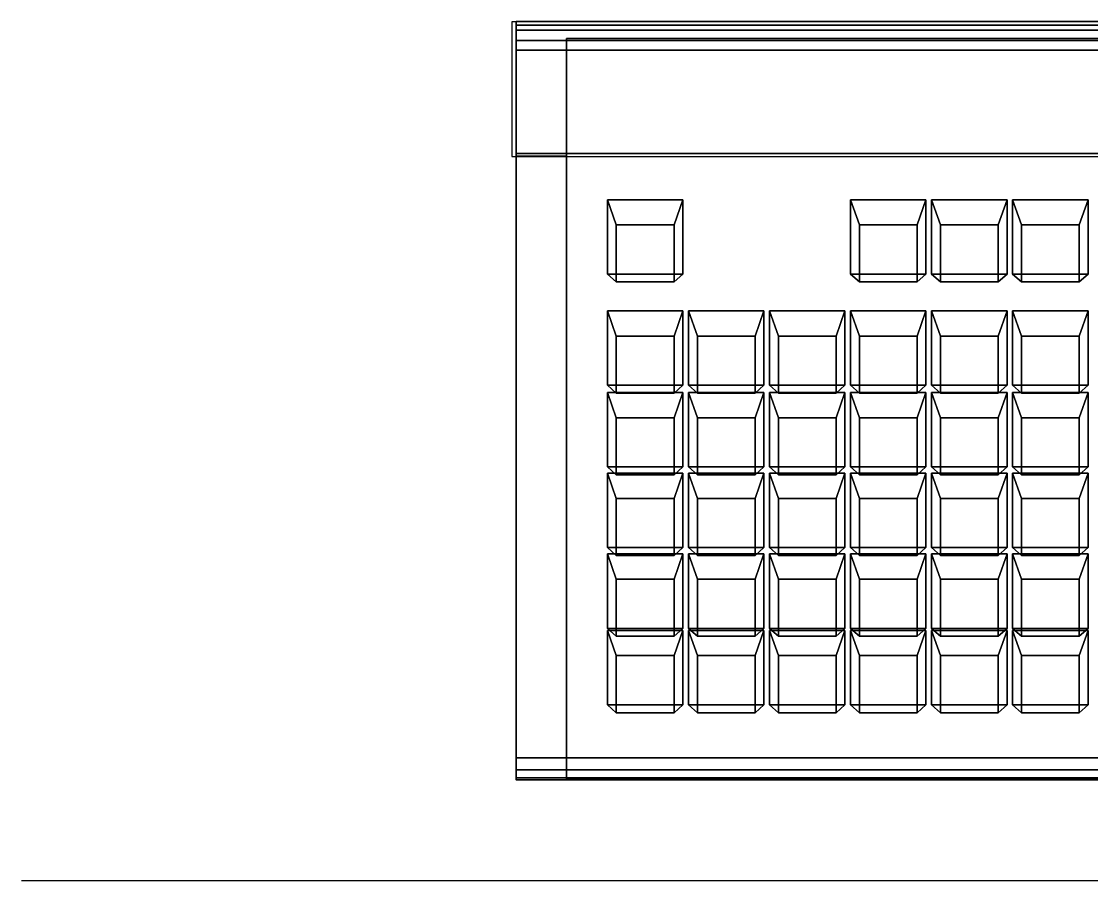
# Model space of a CAD drawing. Header units: millimetres. Extents: x 4513 to 24862, y 3359 to 11488.
# Drawn here: x 4513 to 4725.8, y 10880.2 to 11051.1 of the extents above; entities that cross this region are included whole.
import ezdxf

# ---------------------------------------------------------------- set-up
doc = ezdxf.new("R2010")
doc.units = ezdxf.units.MM
doc.layers.add('dwgmodels.com', color=169, linetype='Continuous')

msp = doc.modelspace()

# ---------------------------------------------------------------- linework, layer by layer
for p, q in [((4610.48, 11051.03), (4610.48, 11024.24)), ((5061.04, 11051.03), (4610.48, 11051.03)), ((4611.31, 11049.35), (4611.31, 10900.36)), ((5061.88, 11049.35), (4611.31, 11049.35)), ((4610.48, 11024.24), (5061.04, 11024.24)), ((4611.31, 10900.36), (5061.88, 10900.36))]:
    msp.add_line(p, q)
for points, invisible_edges in [([(4611.37, 11051.11, 16.95), (4621.37, 11047.73, 16.95), (4621.37, 11024.28, 16.95)], 13), ([(4611.37, 11051.11, 16.95), (4621.37, 11024.28, 16.95), (4611.37, 11024.28, 16.95)], 1), ([(4611.37, 11049.39, 24.89), (4611.37, 11051.11, 16.95), (4611.37, 11024.28, 16.95)], 13), ([(4611.37, 11049.39, 24.89), (4611.37, 11050.38, 22.5), (4611.37, 11051.11, 16.95)], 12), ([(5061.37, 11050.38, 22.5), (4611.37, 11051.11, 16.95), (4611.37, 11050.38, 22.5)], 1), ([(5061.37, 11050.38, 22.5), (5061.37, 11051.11, 16.95), (4611.37, 11051.11, 16.95)], 12), ([(5061.37, 11051.11, 16.95), (5051.37, 11047.73, 16.95), (4611.37, 11051.11, 16.95)], 3), ([(4611.37, 11051.11, 16.95), (5051.37, 11047.73, 16.95), (4621.37, 11047.73, 16.95)], 13), ([(5061.37, 11049.39, 24.89), (5061.37, 11050.38, 22.5), (4611.37, 11049.39, 24.89)], 2), ([(5061.37, 11050.38, 22.5), (4611.37, 11050.38, 22.5), (4611.37, 11049.39, 24.89)], 12), ([(4611.37, 11045.42, 26.85), (4611.37, 11047.34, 26.46), (4611.37, 11049.39, 24.89)], 12), ([(4611.37, 11047.34, 26.46), (5061.37, 11049.39, 24.89), (4611.37, 11049.39, 24.89)], 1), ([(4611.37, 11047.34, 26.46), (5061.37, 11047.34, 26.46), (5061.37, 11049.39, 24.89)], 12), ([(5061.37, 11047.34, 26.46), (4611.37, 11047.34, 26.46), (4611.37, 11045.42, 26.85)], 12), ([(4611.37, 11045.42, 26.85), (5061.37, 11045.42, 26.85), (5061.37, 11047.34, 26.46)], 12), ([(4621.37, 11047.73, 16.95), (4621.37, 10900.27, 1.85), (4621.37, 11024.28, 16.95)], 3), ([(4621.37, 11047.73, 16.95), (4621.37, 11047.73, 1.85), (4621.37, 10900.27, 1.85)], 12), ([(5051.37, 11047.73, 16.95), (5051.37, 11047.73, 1.85), (4621.37, 11047.73, 16.95)], 2), ([(5051.37, 11047.73, 1.85), (4621.37, 11047.73, 1.85), (4621.37, 11047.73, 16.95)], 12), ([(4621.37, 10900.27, 1.85), (4621.37, 11047.73, 1.85), (5051.37, 11047.73, 1.85)], 12), ([(5051.37, 11047.73, 1.85), (5051.37, 10900.27, 1.85), (4621.37, 10900.27, 1.85)], 12), ([(4611.37, 10904.67, 12.28), (4611.37, 11024.81, 26.85), (4611.37, 11045.42, 26.85)], 12), ([(5061.37, 11024.81, 26.85), (5061.37, 11045.42, 26.85), (4611.37, 11024.81, 26.85)], 2), ([(5061.37, 11045.42, 26.85), (4611.37, 11045.42, 26.85), (4611.37, 11024.81, 26.85)], 12), ([(5061.37, 11024.81, 26.85), (4611.37, 11024.81, 26.85), (4611.37, 10904.67, 12.28)], 12), ([(4611.37, 10904.67, 12.28), (5061.37, 10904.67, 12.28), (5061.37, 11024.81, 26.85)], 12), ([(4611.37, 11024.28, 16.95), (4611.37, 10900.27, 7.31), (4611.37, 10900.68, 9.27)], 13), ([(4611.37, 11024.28, 16.95), (4611.37, 10900.27, 2.63), (4611.37, 10900.27, 7.31)], 12), ([(4621.37, 10900.45, 2.65), (4611.37, 10900.27, 2.63), (4611.37, 11024.28, 16.95)], 13), ([(4621.37, 10900.45, 2.65), (4611.37, 11024.28, 16.95), (4621.37, 11024.28, 16.95)], 1), ([(4621.37, 10900.27, 1.85), (4621.37, 10900.45, 2.65), (4621.37, 11024.28, 16.95)], 12), ([(4629.54, 11015.65, 13.38), (4644.54, 11000.85, 10.91), (4629.54, 11000.85, 10.91)], 1), ([(4644.54, 11000.85, 10.91), (4629.54, 11015.65, 13.38), (4644.54, 11015.65, 13.38)], 1), ([(4644.54, 11015.65, 13.38), (4629.54, 11015.65, 13.38), (4631.29, 11010.63, 32.82)], 12), ([(4629.54, 11015.65, 13.38), (4629.54, 11000.85, 10.91), (4631.29, 10999.29, 30.93)], 12), ([(4631.29, 10999.29, 30.93), (4631.29, 11010.63, 32.82), (4629.54, 11015.65, 13.38)], 12), ([(4631.29, 11010.63, 32.82), (4642.79, 11010.63, 32.82), (4644.54, 11015.65, 13.38)], 12), ([(4644.54, 11000.85, 10.91), (4644.54, 11015.65, 13.38), (4642.79, 11010.63, 32.82)], 12), ([(4677.89, 11015.65, 13.38), (4692.89, 11015.65, 13.38), (4692.89, 11000.85, 10.91)], 12), ([(4677.89, 11015.65, 13.38), (4692.89, 11000.85, 10.91), (4677.89, 11000.85, 10.91)], 1), ([(4677.89, 11015.65, 13.38), (4677.89, 11000.85, 10.91), (4679.64, 10999.29, 30.93)], 12), ([(4679.64, 10999.29, 30.93), (4679.64, 11010.63, 32.82), (4677.89, 11015.65, 13.38)], 12), ([(4692.89, 11015.65, 13.38), (4677.89, 11015.65, 13.38), (4679.64, 11010.63, 32.82)], 12), ([(4679.64, 11010.63, 32.82), (4691.14, 11010.63, 32.82), (4692.89, 11015.65, 13.38)], 12), ([(4692.89, 11000.85, 10.91), (4692.89, 11015.65, 13.38), (4691.14, 10999.29, 30.93)], 2), ([(4692.89, 11015.65, 13.38), (4691.14, 11010.63, 32.82), (4691.14, 10999.29, 30.93)], 12), ([(4694.01, 11015.65, 13.38), (4709.01, 11015.65, 13.38), (4694.01, 11000.85, 10.91)], 2), ([(4694.01, 11000.85, 10.91), (4709.01, 11015.65, 13.38), (4709.01, 11000.85, 10.91)], 1), ([(4694.01, 11015.65, 13.38), (4694.01, 11000.85, 10.91), (4695.76, 10999.29, 30.93)], 12), ([(4695.76, 10999.29, 30.93), (4695.76, 11010.63, 32.82), (4694.01, 11015.65, 13.38)], 12), ([(4694.01, 11015.65, 13.38), (4695.76, 11010.63, 32.82), (4709.01, 11015.65, 13.38)], 2), ([(4695.76, 11010.63, 32.82), (4707.26, 11010.63, 32.82), (4709.01, 11015.65, 13.38)], 12), ([(4709.01, 11015.65, 13.38), (4707.26, 11010.63, 32.82), (4709.01, 11000.85, 10.91)], 2), ([(4725.12, 11015.65, 13.38), (4725.12, 11000.85, 10.91), (4710.12, 11000.85, 10.91)], 12), ([(4725.12, 11015.65, 13.38), (4710.12, 11000.85, 10.91), (4710.12, 11015.65, 13.38)], 1), ([(4710.12, 11015.65, 13.38), (4710.12, 11000.85, 10.91), (4711.87, 10999.29, 30.93)], 12), ([(4711.87, 10999.29, 30.93), (4711.87, 11010.63, 32.82), (4710.12, 11015.65, 13.38)], 12), ([(4725.12, 11015.65, 13.38), (4710.12, 11015.65, 13.38), (4711.87, 11010.63, 32.82)], 12), ([(4711.87, 11010.63, 32.82), (4723.37, 11010.63, 32.82), (4725.12, 11015.65, 13.38)], 12), ([(4725.12, 11000.85, 10.91), (4725.12, 11015.65, 13.38), (4723.37, 10999.29, 30.93)], 2), ([(4725.12, 11015.65, 13.38), (4723.37, 11010.63, 32.82), (4723.37, 10999.29, 30.93)], 12), ([(4642.79, 11010.63, 32.82), (4631.29, 10999.29, 30.93), (4642.79, 10999.29, 30.93)], 1), ([(4642.79, 11010.63, 32.82), (4631.29, 11010.63, 32.82), (4631.29, 10999.29, 30.93)], 12), ([(4644.54, 11000.85, 10.91), (4642.79, 11010.63, 32.82), (4642.79, 10999.29, 30.93)], 1), ([(4679.64, 11010.63, 32.82), (4679.64, 10999.29, 30.93), (4691.14, 10999.29, 30.93)], 12), ([(4691.14, 10999.29, 30.93), (4691.14, 11010.63, 32.82), (4679.64, 11010.63, 32.82)], 12), ([(4695.76, 11010.63, 32.82), (4695.76, 10999.29, 30.93), (4707.26, 10999.29, 30.93)], 12), ([(4707.26, 10999.29, 30.93), (4707.26, 11010.63, 32.82), (4695.76, 11010.63, 32.82)], 12), ([(4707.26, 11010.63, 32.82), (4707.26, 10999.29, 30.93), (4709.01, 11000.85, 10.91)], 12), ([(4723.37, 11010.63, 32.82), (4711.87, 11010.63, 32.82), (4723.37, 10999.29, 30.93)], 2), ([(4711.87, 11010.63, 32.82), (4711.87, 10999.29, 30.93), (4723.37, 10999.29, 30.93)], 12), ([(4629.54, 11000.85, 10.91), (4642.79, 10999.29, 30.93), (4631.29, 10999.29, 30.93)], 1), ([(4629.54, 11000.85, 10.91), (4644.54, 11000.85, 10.91), (4642.79, 10999.29, 30.93)], 12), ([(4677.89, 11000.85, 10.91), (4692.89, 11000.85, 10.91), (4679.64, 10999.29, 30.93)], 2), ([(4692.89, 11000.85, 10.91), (4691.14, 10999.29, 30.93), (4679.64, 10999.29, 30.93)], 12), ([(4694.01, 11000.85, 10.91), (4709.01, 11000.85, 10.91), (4695.76, 10999.29, 30.93)], 2), ([(4709.01, 11000.85, 10.91), (4707.26, 10999.29, 30.93), (4695.76, 10999.29, 30.93)], 12), ([(4711.87, 10999.29, 30.93), (4710.12, 11000.85, 10.91), (4725.12, 11000.85, 10.91)], 12), ([(4725.12, 11000.85, 10.91), (4723.37, 10999.29, 30.93), (4711.87, 10999.29, 30.93)], 12), ([(4644.54, 10993.56, 10.25), (4644.54, 10978.76, 7.79), (4629.54, 10993.56, 10.25)], 2), ([(4629.54, 10993.56, 10.25), (4644.54, 10978.76, 7.79), (4629.54, 10978.76, 7.79)], 1), ([(4644.54, 10993.56, 10.25), (4629.54, 10993.56, 10.25), (4642.79, 10988.54, 29.69)], 2), ([(4629.54, 10993.56, 10.25), (4631.29, 10988.54, 29.69), (4642.79, 10988.54, 29.69)], 12), ([(4629.54, 10978.76, 7.79), (4631.29, 10988.54, 29.69), (4629.54, 10993.56, 10.25)], 1), ([(4644.54, 10993.56, 10.25), (4642.79, 10988.54, 29.69), (4642.79, 10977.2, 27.8)], 12), ([(4642.79, 10977.2, 27.8), (4644.54, 10978.76, 7.79), (4644.54, 10993.56, 10.25)], 12), ([(4660.66, 10993.56, 10.25), (4660.66, 10978.76, 7.79), (4645.66, 10993.56, 10.25)], 2), ([(4645.66, 10993.56, 10.25), (4660.66, 10978.76, 7.79), (4645.66, 10978.76, 7.79)], 1), ([(4645.66, 10978.76, 7.79), (4647.41, 10988.54, 29.69), (4645.66, 10993.56, 10.25)], 1), ([(4660.66, 10993.56, 10.25), (4645.66, 10993.56, 10.25), (4647.41, 10988.54, 29.69)], 12), ([(4660.66, 10993.56, 10.25), (4647.41, 10988.54, 29.69), (4658.91, 10988.54, 29.69)], 1), ([(4660.66, 10993.56, 10.25), (4658.91, 10988.54, 29.69), (4658.91, 10977.2, 27.8)], 12), ([(4658.91, 10977.2, 27.8), (4660.66, 10978.76, 7.79), (4660.66, 10993.56, 10.25)], 12), ([(4661.77, 10993.56, 10.25), (4676.77, 10978.76, 7.79), (4661.77, 10978.76, 7.79)], 1), ([(4676.77, 10978.76, 7.79), (4661.77, 10993.56, 10.25), (4676.77, 10993.56, 10.25)], 1), ([(4661.77, 10993.56, 10.25), (4661.77, 10978.76, 7.79), (4663.52, 10977.2, 27.8)], 12), ([(4663.52, 10977.2, 27.8), (4663.52, 10988.54, 29.69), (4661.77, 10993.56, 10.25)], 12), ([(4676.77, 10993.56, 10.25), (4661.77, 10993.56, 10.25), (4663.52, 10988.54, 29.69)], 12), ([(4663.52, 10988.54, 29.69), (4675.02, 10988.54, 29.69), (4676.77, 10993.56, 10.25)], 12), ([(4676.77, 10993.56, 10.25), (4675.02, 10988.54, 29.69), (4676.77, 10978.76, 7.79)], 2), ([(4692.89, 10993.56, 10.25), (4692.89, 10978.76, 7.79), (4677.89, 10978.76, 7.79)], 12), ([(4692.89, 10993.56, 10.25), (4677.89, 10978.76, 7.79), (4677.89, 10993.56, 10.25)], 1), ([(4677.89, 10993.56, 10.25), (4679.64, 10977.2, 27.8), (4679.64, 10988.54, 29.69)], 1), ([(4677.89, 10993.56, 10.25), (4677.89, 10978.76, 7.79), (4679.64, 10977.2, 27.8)], 12), ([(4692.89, 10993.56, 10.25), (4677.89, 10993.56, 10.25), (4679.64, 10988.54, 29.69)], 12), ([(4692.89, 10993.56, 10.25), (4679.64, 10988.54, 29.69), (4691.14, 10988.54, 29.69)], 1), ([(4692.89, 10978.76, 7.79), (4692.89, 10993.56, 10.25), (4691.14, 10988.54, 29.69)], 12), ([(4709.01, 10993.56, 10.25), (4709.01, 10978.76, 7.79), (4694.01, 10978.76, 7.79)], 12), ([(4709.01, 10993.56, 10.25), (4694.01, 10978.76, 7.79), (4694.01, 10993.56, 10.25)], 1), ([(4694.01, 10993.56, 10.25), (4695.76, 10977.2, 27.8), (4695.76, 10988.54, 29.69)], 1), ([(4694.01, 10993.56, 10.25), (4694.01, 10978.76, 7.79), (4695.76, 10977.2, 27.8)], 12), ([(4709.01, 10993.56, 10.25), (4694.01, 10993.56, 10.25), (4695.76, 10988.54, 29.69)], 12), ([(4695.76, 10988.54, 29.69), (4707.26, 10988.54, 29.69), (4709.01, 10993.56, 10.25)], 12), ([(4709.01, 10978.76, 7.79), (4709.01, 10993.56, 10.25), (4707.26, 10988.54, 29.69)], 12), ([(4710.12, 10993.56, 10.25), (4725.12, 10978.76, 7.79), (4710.12, 10978.76, 7.79)], 1), ([(4725.12, 10978.76, 7.79), (4710.12, 10993.56, 10.25), (4725.12, 10993.56, 10.25)], 1), ([(4710.12, 10978.76, 7.79), (4711.87, 10988.54, 29.69), (4710.12, 10993.56, 10.25)], 1), ([(4710.12, 10993.56, 10.25), (4711.87, 10988.54, 29.69), (4723.37, 10988.54, 29.69)], 12), ([(4723.37, 10988.54, 29.69), (4725.12, 10993.56, 10.25), (4710.12, 10993.56, 10.25)], 12), ([(4725.12, 10978.76, 7.79), (4725.12, 10993.56, 10.25), (4723.37, 10988.54, 29.69)], 12), ([(4629.54, 10978.76, 7.79), (4631.29, 10977.2, 27.8), (4631.29, 10988.54, 29.69)], 12), ([(4631.29, 10988.54, 29.69), (4631.29, 10977.2, 27.8), (4642.79, 10988.54, 29.69)], 2), ([(4631.29, 10977.2, 27.8), (4642.79, 10977.2, 27.8), (4642.79, 10988.54, 29.69)], 12), ([(4645.66, 10978.76, 7.79), (4647.41, 10977.2, 27.8), (4647.41, 10988.54, 29.69)], 12), ([(4658.91, 10988.54, 29.69), (4647.41, 10977.2, 27.8), (4658.91, 10977.2, 27.8)], 1), ([(4658.91, 10988.54, 29.69), (4647.41, 10988.54, 29.69), (4647.41, 10977.2, 27.8)], 12), ([(4663.52, 10988.54, 29.69), (4663.52, 10977.2, 27.8), (4675.02, 10977.2, 27.8)], 12), ([(4675.02, 10977.2, 27.8), (4675.02, 10988.54, 29.69), (4663.52, 10988.54, 29.69)], 12), ([(4675.02, 10988.54, 29.69), (4675.02, 10977.2, 27.8), (4676.77, 10978.76, 7.79)], 12), ([(4691.14, 10988.54, 29.69), (4679.64, 10988.54, 29.69), (4679.64, 10977.2, 27.8)], 12), ([(4679.64, 10977.2, 27.8), (4691.14, 10977.2, 27.8), (4691.14, 10988.54, 29.69)], 12), ([(4691.14, 10988.54, 29.69), (4691.14, 10977.2, 27.8), (4692.89, 10978.76, 7.79)], 12), ([(4695.76, 10988.54, 29.69), (4695.76, 10977.2, 27.8), (4707.26, 10988.54, 29.69)], 2), ([(4695.76, 10977.2, 27.8), (4707.26, 10977.2, 27.8), (4707.26, 10988.54, 29.69)], 12), ([(4707.26, 10988.54, 29.69), (4707.26, 10977.2, 27.8), (4709.01, 10978.76, 7.79)], 12), ([(4710.12, 10978.76, 7.79), (4711.87, 10977.2, 27.8), (4711.87, 10988.54, 29.69)], 12), ([(4723.37, 10988.54, 29.69), (4711.87, 10977.2, 27.8), (4723.37, 10977.2, 27.8)], 1), ([(4723.37, 10988.54, 29.69), (4711.87, 10988.54, 29.69), (4711.87, 10977.2, 27.8)], 12), ([(4723.37, 10988.54, 29.69), (4723.37, 10977.2, 27.8), (4725.12, 10978.76, 7.79)], 12), ([(4629.54, 10978.76, 7.79), (4644.54, 10978.76, 7.79), (4631.29, 10977.2, 27.8)], 2), ([(4644.54, 10978.76, 7.79), (4642.79, 10977.2, 27.8), (4631.29, 10977.2, 27.8)], 12), ([(4647.41, 10977.2, 27.8), (4645.66, 10978.76, 7.79), (4660.66, 10978.76, 7.79)], 12), ([(4660.66, 10978.76, 7.79), (4658.91, 10977.2, 27.8), (4647.41, 10977.2, 27.8)], 12), ([(4663.52, 10977.2, 27.8), (4661.77, 10978.76, 7.79), (4676.77, 10978.76, 7.79)], 12), ([(4676.77, 10978.76, 7.79), (4675.02, 10977.2, 27.8), (4663.52, 10977.2, 27.8)], 12), ([(4677.89, 10978.76, 7.79), (4691.14, 10977.2, 27.8), (4679.64, 10977.2, 27.8)], 1), ([(4677.89, 10978.76, 7.79), (4692.89, 10978.76, 7.79), (4691.14, 10977.2, 27.8)], 12), ([(4694.01, 10978.76, 7.79), (4709.01, 10978.76, 7.79), (4695.76, 10977.2, 27.8)], 2), ([(4709.01, 10978.76, 7.79), (4707.26, 10977.2, 27.8), (4695.76, 10977.2, 27.8)], 12), ([(4710.12, 10978.76, 7.79), (4725.12, 10978.76, 7.79), (4711.87, 10977.2, 27.8)], 2), ([(4725.12, 10978.76, 7.79), (4723.37, 10977.2, 27.8), (4711.87, 10977.2, 27.8)], 12), ([(4644.54, 10977.3, 7.96), (4644.54, 10962.5, 5.5), (4629.54, 10977.3, 7.96)], 2), ([(4629.54, 10977.3, 7.96), (4644.54, 10962.5, 5.5), (4629.54, 10962.5, 5.5)], 1), ([(4644.54, 10977.3, 7.96), (4629.54, 10977.3, 7.96), (4631.29, 10972.29, 27.4)], 12), ([(4629.54, 10977.3, 7.96), (4631.29, 10960.94, 25.51), (4631.29, 10972.29, 27.4)], 1), ([(4629.54, 10977.3, 7.96), (4629.54, 10962.5, 5.5), (4631.29, 10960.94, 25.51)], 12), ([(4631.29, 10972.29, 27.4), (4642.79, 10972.29, 27.4), (4644.54, 10977.3, 7.96)], 12), ([(4644.54, 10977.3, 7.96), (4642.79, 10972.29, 27.4), (4644.54, 10962.5, 5.5)], 2), ([(4645.66, 10977.3, 7.96), (4660.66, 10977.3, 7.96), (4660.66, 10962.5, 5.5)], 12), ([(4645.66, 10977.3, 7.96), (4660.66, 10962.5, 5.5), (4645.66, 10962.5, 5.5)], 1), ([(4660.66, 10977.3, 7.96), (4645.66, 10977.3, 7.96), (4647.41, 10972.29, 27.4)], 12), ([(4645.66, 10977.3, 7.96), (4647.41, 10960.94, 25.51), (4647.41, 10972.29, 27.4)], 1), ([(4645.66, 10977.3, 7.96), (4645.66, 10962.5, 5.5), (4647.41, 10960.94, 25.51)], 12), ([(4647.41, 10972.29, 27.4), (4658.91, 10972.29, 27.4), (4660.66, 10977.3, 7.96)], 12), ([(4660.66, 10962.5, 5.5), (4660.66, 10977.3, 7.96), (4658.91, 10972.29, 27.4)], 12), ([(4676.77, 10977.3, 7.96), (4661.77, 10962.5, 5.5), (4661.77, 10977.3, 7.96)], 1), ([(4661.77, 10962.5, 5.5), (4676.77, 10977.3, 7.96), (4676.77, 10962.5, 5.5)], 1), ([(4661.77, 10977.3, 7.96), (4663.52, 10960.94, 25.51), (4663.52, 10972.29, 27.4)], 1), ([(4661.77, 10977.3, 7.96), (4661.77, 10962.5, 5.5), (4663.52, 10960.94, 25.51)], 12), ([(4676.77, 10977.3, 7.96), (4661.77, 10977.3, 7.96), (4663.52, 10972.29, 27.4)], 12), ([(4676.77, 10977.3, 7.96), (4663.52, 10972.29, 27.4), (4675.02, 10972.29, 27.4)], 1), ([(4676.77, 10977.3, 7.96), (4675.02, 10972.29, 27.4), (4675.02, 10960.94, 25.51)], 12), ([(4675.02, 10960.94, 25.51), (4676.77, 10962.5, 5.5), (4676.77, 10977.3, 7.96)], 12), ([(4677.89, 10977.3, 7.96), (4692.89, 10977.3, 7.96), (4692.89, 10962.5, 5.5)], 12), ([(4677.89, 10977.3, 7.96), (4692.89, 10962.5, 5.5), (4677.89, 10962.5, 5.5)], 1), ([(4677.89, 10977.3, 7.96), (4677.89, 10962.5, 5.5), (4679.64, 10960.94, 25.51)], 12), ([(4679.64, 10960.94, 25.51), (4679.64, 10972.29, 27.4), (4677.89, 10977.3, 7.96)], 12), ([(4692.89, 10977.3, 7.96), (4677.89, 10977.3, 7.96), (4679.64, 10972.29, 27.4)], 12), ([(4679.64, 10972.29, 27.4), (4691.14, 10972.29, 27.4), (4692.89, 10977.3, 7.96)], 12), ([(4692.89, 10962.5, 5.5), (4692.89, 10977.3, 7.96), (4691.14, 10960.94, 25.51)], 2), ([(4692.89, 10977.3, 7.96), (4691.14, 10972.29, 27.4), (4691.14, 10960.94, 25.51)], 12), ([(4709.01, 10977.3, 7.96), (4709.01, 10962.5, 5.5), (4694.01, 10962.5, 5.5)], 12), ([(4709.01, 10977.3, 7.96), (4694.01, 10962.5, 5.5), (4694.01, 10977.3, 7.96)], 1), ([(4694.01, 10977.3, 7.96), (4695.76, 10960.94, 25.51), (4695.76, 10972.29, 27.4)], 1), ([(4694.01, 10977.3, 7.96), (4694.01, 10962.5, 5.5), (4695.76, 10960.94, 25.51)], 12), ([(4709.01, 10977.3, 7.96), (4694.01, 10977.3, 7.96), (4695.76, 10972.29, 27.4)], 12), ([(4695.76, 10972.29, 27.4), (4707.26, 10972.29, 27.4), (4709.01, 10977.3, 7.96)], 12), ([(4709.01, 10977.3, 7.96), (4707.26, 10972.29, 27.4), (4707.26, 10960.94, 25.51)], 12), ([(4707.26, 10960.94, 25.51), (4709.01, 10962.5, 5.5), (4709.01, 10977.3, 7.96)], 12), ([(4725.12, 10977.3, 7.96), (4710.12, 10962.5, 5.5), (4710.12, 10977.3, 7.96)], 1), ([(4710.12, 10962.5, 5.5), (4725.12, 10977.3, 7.96), (4725.12, 10962.5, 5.5)], 1), ([(4711.87, 10972.29, 27.4), (4710.12, 10977.3, 7.96), (4710.12, 10962.5, 5.5)], 12), ([(4725.12, 10977.3, 7.96), (4710.12, 10977.3, 7.96), (4711.87, 10972.29, 27.4)], 12), ([(4711.87, 10972.29, 27.4), (4723.37, 10972.29, 27.4), (4725.12, 10977.3, 7.96)], 12), ([(4725.12, 10977.3, 7.96), (4723.37, 10972.29, 27.4), (4725.12, 10962.5, 5.5)], 2), ([(4642.79, 10972.29, 27.4), (4631.29, 10972.29, 27.4), (4631.29, 10960.94, 25.51)], 12), ([(4631.29, 10960.94, 25.51), (4642.79, 10960.94, 25.51), (4642.79, 10972.29, 27.4)], 12), ([(4642.79, 10972.29, 27.4), (4642.79, 10960.94, 25.51), (4644.54, 10962.5, 5.5)], 12), ([(4658.91, 10972.29, 27.4), (4647.41, 10972.29, 27.4), (4647.41, 10960.94, 25.51)], 12), ([(4647.41, 10960.94, 25.51), (4658.91, 10960.94, 25.51), (4658.91, 10972.29, 27.4)], 12), ([(4660.66, 10962.5, 5.5), (4658.91, 10972.29, 27.4), (4658.91, 10960.94, 25.51)], 1), ([(4675.02, 10972.29, 27.4), (4663.52, 10972.29, 27.4), (4663.52, 10960.94, 25.51)], 12), ([(4663.52, 10960.94, 25.51), (4675.02, 10960.94, 25.51), (4675.02, 10972.29, 27.4)], 12), ([(4691.14, 10972.29, 27.4), (4679.64, 10972.29, 27.4), (4691.14, 10960.94, 25.51)], 2), ([(4679.64, 10972.29, 27.4), (4679.64, 10960.94, 25.51), (4691.14, 10960.94, 25.51)], 12), ([(4707.26, 10972.29, 27.4), (4695.76, 10960.94, 25.51), (4707.26, 10960.94, 25.51)], 1), ([(4707.26, 10972.29, 27.4), (4695.76, 10972.29, 27.4), (4695.76, 10960.94, 25.51)], 12), ([(4710.12, 10962.5, 5.5), (4711.87, 10960.94, 25.51), (4711.87, 10972.29, 27.4)], 12), ([(4723.37, 10972.29, 27.4), (4711.87, 10972.29, 27.4), (4723.37, 10960.94, 25.51)], 2), ([(4711.87, 10972.29, 27.4), (4711.87, 10960.94, 25.51), (4723.37, 10960.94, 25.51)], 12), ([(4723.37, 10972.29, 27.4), (4723.37, 10960.94, 25.51), (4725.12, 10962.5, 5.5)], 12), ([(4629.54, 10962.5, 5.5), (4642.79, 10960.94, 25.51), (4631.29, 10960.94, 25.51)], 1), ([(4629.54, 10962.5, 5.5), (4644.54, 10962.5, 5.5), (4642.79, 10960.94, 25.51)], 12), ([(4629.54, 10961.25, 5.67), (4629.54, 10946.46, 3.21), (4631.29, 10944.9, 23.22)], 12), ([(4644.54, 10961.25, 5.67), (4644.54, 10946.46, 3.21), (4629.54, 10946.46, 3.21)], 12), ([(4644.54, 10961.25, 5.67), (4629.54, 10946.46, 3.21), (4629.54, 10961.25, 5.67)], 1), ([(4644.54, 10961.25, 5.67), (4629.54, 10961.25, 5.67), (4642.79, 10956.24, 25.11)], 2), ([(4629.54, 10961.25, 5.67), (4631.29, 10956.24, 25.11), (4642.79, 10956.24, 25.11)], 12), ([(4631.29, 10944.9, 23.22), (4631.29, 10956.24, 25.11), (4629.54, 10961.25, 5.67)], 12), ([(4644.54, 10946.46, 3.21), (4644.54, 10961.25, 5.67), (4642.79, 10944.9, 23.22)], 2), ([(4644.54, 10961.25, 5.67), (4642.79, 10956.24, 25.11), (4642.79, 10944.9, 23.22)], 12), ([(4647.41, 10960.94, 25.51), (4645.66, 10962.5, 5.5), (4660.66, 10962.5, 5.5)], 12), ([(4645.66, 10961.25, 5.67), (4645.66, 10946.46, 3.21), (4647.41, 10944.9, 23.22)], 12), ([(4645.66, 10946.46, 3.21), (4660.66, 10961.25, 5.67), (4660.66, 10946.46, 3.21)], 1), ([(4660.66, 10961.25, 5.67), (4645.66, 10946.46, 3.21), (4645.66, 10961.25, 5.67)], 1), ([(4645.66, 10961.25, 5.67), (4647.41, 10944.9, 23.22), (4647.41, 10956.24, 25.11)], 1), ([(4660.66, 10961.25, 5.67), (4645.66, 10961.25, 5.67), (4647.41, 10956.24, 25.11)], 12), ([(4660.66, 10962.5, 5.5), (4658.91, 10960.94, 25.51), (4647.41, 10960.94, 25.51)], 12), ([(4660.66, 10961.25, 5.67), (4647.41, 10956.24, 25.11), (4658.91, 10956.24, 25.11)], 1), ([(4658.91, 10944.9, 23.22), (4660.66, 10946.46, 3.21), (4660.66, 10961.25, 5.67)], 12), ([(4660.66, 10961.25, 5.67), (4658.91, 10956.24, 25.11), (4658.91, 10944.9, 23.22)], 12), ([(4676.77, 10962.5, 5.5), (4675.02, 10960.94, 25.51), (4661.77, 10962.5, 5.5)], 2), ([(4675.02, 10960.94, 25.51), (4663.52, 10960.94, 25.51), (4661.77, 10962.5, 5.5)], 12), ([(4661.77, 10961.25, 5.67), (4676.77, 10961.25, 5.67), (4676.77, 10946.46, 3.21)], 12), ([(4661.77, 10961.25, 5.67), (4676.77, 10946.46, 3.21), (4661.77, 10946.46, 3.21)], 1), ([(4661.77, 10961.25, 5.67), (4661.77, 10946.46, 3.21), (4663.52, 10944.9, 23.22)], 12), ([(4661.77, 10961.25, 5.67), (4663.52, 10944.9, 23.22), (4663.52, 10956.24, 25.11)], 1), ([(4676.77, 10961.25, 5.67), (4661.77, 10961.25, 5.67), (4663.52, 10956.24, 25.11)], 12), ([(4676.77, 10961.25, 5.67), (4663.52, 10956.24, 25.11), (4675.02, 10956.24, 25.11)], 1), ([(4675.02, 10944.9, 23.22), (4676.77, 10946.46, 3.21), (4676.77, 10961.25, 5.67)], 12), ([(4676.77, 10961.25, 5.67), (4675.02, 10956.24, 25.11), (4675.02, 10944.9, 23.22)], 12), ([(4677.89, 10962.5, 5.5), (4692.89, 10962.5, 5.5), (4691.14, 10960.94, 25.51)], 12), ([(4691.14, 10960.94, 25.51), (4679.64, 10960.94, 25.51), (4677.89, 10962.5, 5.5)], 12), ([(4692.89, 10961.25, 5.67), (4692.89, 10946.46, 3.21), (4677.89, 10961.25, 5.67)], 2), ([(4677.89, 10961.25, 5.67), (4692.89, 10946.46, 3.21), (4677.89, 10946.46, 3.21)], 1), ([(4677.89, 10946.46, 3.21), (4679.64, 10956.24, 25.11), (4677.89, 10961.25, 5.67)], 1), ([(4692.89, 10961.25, 5.67), (4677.89, 10961.25, 5.67), (4679.64, 10956.24, 25.11)], 12), ([(4679.64, 10956.24, 25.11), (4691.14, 10956.24, 25.11), (4692.89, 10961.25, 5.67)], 12), ([(4692.89, 10946.46, 3.21), (4692.89, 10961.25, 5.67), (4691.14, 10956.24, 25.11)], 12), ([(4709.01, 10962.5, 5.5), (4695.76, 10960.94, 25.51), (4694.01, 10962.5, 5.5)], 1), ([(4694.01, 10961.25, 5.67), (4694.01, 10946.46, 3.21), (4695.76, 10944.9, 23.22)], 12), ([(4694.01, 10961.25, 5.67), (4709.01, 10946.46, 3.21), (4694.01, 10946.46, 3.21)], 1), ([(4709.01, 10946.46, 3.21), (4694.01, 10961.25, 5.67), (4709.01, 10961.25, 5.67)], 1), ([(4695.76, 10944.9, 23.22), (4695.76, 10956.24, 25.11), (4694.01, 10961.25, 5.67)], 12), ([(4709.01, 10961.25, 5.67), (4694.01, 10961.25, 5.67), (4707.26, 10956.24, 25.11)], 2), ([(4694.01, 10961.25, 5.67), (4695.76, 10956.24, 25.11), (4707.26, 10956.24, 25.11)], 12), ([(4709.01, 10962.5, 5.5), (4707.26, 10960.94, 25.51), (4695.76, 10960.94, 25.51)], 12), ([(4709.01, 10946.46, 3.21), (4709.01, 10961.25, 5.67), (4707.26, 10944.9, 23.22)], 2), ([(4709.01, 10961.25, 5.67), (4707.26, 10956.24, 25.11), (4707.26, 10944.9, 23.22)], 12), ([(4710.12, 10962.5, 5.5), (4725.12, 10962.5, 5.5), (4711.87, 10960.94, 25.51)], 2), ([(4725.12, 10961.25, 5.67), (4725.12, 10946.46, 3.21), (4710.12, 10946.46, 3.21)], 12), ([(4725.12, 10961.25, 5.67), (4710.12, 10946.46, 3.21), (4710.12, 10961.25, 5.67)], 1), ([(4710.12, 10946.46, 3.21), (4711.87, 10956.24, 25.11), (4710.12, 10961.25, 5.67)], 1), ([(4710.12, 10961.25, 5.67), (4711.87, 10956.24, 25.11), (4723.37, 10956.24, 25.11)], 12), ([(4723.37, 10956.24, 25.11), (4725.12, 10961.25, 5.67), (4710.12, 10961.25, 5.67)], 12), ([(4725.12, 10962.5, 5.5), (4723.37, 10960.94, 25.51), (4711.87, 10960.94, 25.51)], 12), ([(4725.12, 10946.46, 3.21), (4725.12, 10961.25, 5.67), (4723.37, 10956.24, 25.11)], 12), ([(4642.79, 10956.24, 25.11), (4631.29, 10944.9, 23.22), (4642.79, 10944.9, 23.22)], 1), ([(4642.79, 10956.24, 25.11), (4631.29, 10956.24, 25.11), (4631.29, 10944.9, 23.22)], 12), ([(4658.91, 10956.24, 25.11), (4647.41, 10956.24, 25.11), (4647.41, 10944.9, 23.22)], 12), ([(4647.41, 10944.9, 23.22), (4658.91, 10944.9, 23.22), (4658.91, 10956.24, 25.11)], 12), ([(4675.02, 10956.24, 25.11), (4663.52, 10956.24, 25.11), (4663.52, 10944.9, 23.22)], 12), ([(4663.52, 10944.9, 23.22), (4675.02, 10944.9, 23.22), (4675.02, 10956.24, 25.11)], 12), ([(4677.89, 10946.46, 3.21), (4679.64, 10944.9, 23.22), (4679.64, 10956.24, 25.11)], 12), ([(4691.14, 10956.24, 25.11), (4679.64, 10944.9, 23.22), (4691.14, 10944.9, 23.22)], 1), ([(4691.14, 10956.24, 25.11), (4679.64, 10956.24, 25.11), (4679.64, 10944.9, 23.22)], 12), ([(4691.14, 10956.24, 25.11), (4691.14, 10944.9, 23.22), (4692.89, 10946.46, 3.21)], 12), ([(4707.26, 10956.24, 25.11), (4695.76, 10956.24, 25.11), (4695.76, 10944.9, 23.22)], 12), ([(4695.76, 10944.9, 23.22), (4707.26, 10944.9, 23.22), (4707.26, 10956.24, 25.11)], 12), ([(4710.12, 10946.46, 3.21), (4711.87, 10944.9, 23.22), (4711.87, 10956.24, 25.11)], 12), ([(4711.87, 10956.24, 25.11), (4711.87, 10944.9, 23.22), (4723.37, 10944.9, 23.22)], 12), ([(4723.37, 10944.9, 23.22), (4723.37, 10956.24, 25.11), (4711.87, 10956.24, 25.11)], 12), ([(4723.37, 10956.24, 25.11), (4723.37, 10944.9, 23.22), (4725.12, 10946.46, 3.21)], 12), ([(4629.54, 10946.46, 3.21), (4642.79, 10944.9, 23.22), (4631.29, 10944.9, 23.22)], 1), ([(4629.54, 10946.46, 3.21), (4644.54, 10946.46, 3.21), (4642.79, 10944.9, 23.22)], 12), ([(4660.66, 10946.46, 3.21), (4658.91, 10944.9, 23.22), (4645.66, 10946.46, 3.21)], 2), ([(4658.91, 10944.9, 23.22), (4647.41, 10944.9, 23.22), (4645.66, 10946.46, 3.21)], 12), ([(4676.77, 10946.46, 3.21), (4663.52, 10944.9, 23.22), (4661.77, 10946.46, 3.21)], 1), ([(4676.77, 10946.46, 3.21), (4675.02, 10944.9, 23.22), (4663.52, 10944.9, 23.22)], 12), ([(4679.64, 10944.9, 23.22), (4677.89, 10946.46, 3.21), (4692.89, 10946.46, 3.21)], 12), ([(4692.89, 10946.46, 3.21), (4691.14, 10944.9, 23.22), (4679.64, 10944.9, 23.22)], 12), ([(4707.26, 10944.9, 23.22), (4695.76, 10944.9, 23.22), (4694.01, 10946.46, 3.21)], 12), ([(4694.01, 10946.46, 3.21), (4709.01, 10946.46, 3.21), (4707.26, 10944.9, 23.22)], 12), ([(4723.37, 10944.9, 23.22), (4711.87, 10944.9, 23.22), (4710.12, 10946.46, 3.21)], 12), ([(4710.12, 10946.46, 3.21), (4725.12, 10946.46, 3.21), (4723.37, 10944.9, 23.22)], 12), ([(4629.54, 10945.2, 3.8), (4631.29, 10928.85, 21.35), (4631.29, 10940.19, 23.24)], 1), ([(4629.54, 10945.2, 3.8), (4629.54, 10930.41, 1.33), (4631.29, 10928.85, 21.35)], 12), ([(4629.54, 10945.2, 3.8), (4631.29, 10940.19, 23.24), (4642.79, 10940.19, 23.24)], 12), ([(4629.54, 10945.2, 3.8), (4642.79, 10940.19, 23.24), (4644.54, 10945.2, 3.8)], 1), ([(4629.54, 10945.2, 3.8), (4644.54, 10945.2, 3.8), (4629.54, 10930.41, 1.33)], 2), ([(4629.54, 10930.41, 1.33), (4644.54, 10945.2, 3.8), (4644.54, 10930.41, 1.33)], 1), ([(4644.54, 10945.2, 3.8), (4642.79, 10940.19, 23.24), (4642.79, 10928.85, 21.35)], 12), ([(4642.79, 10928.85, 21.35), (4644.54, 10930.41, 1.33), (4644.54, 10945.2, 3.8)], 12), ([(4660.66, 10945.2, 3.8), (4645.66, 10945.2, 3.8), (4647.41, 10940.19, 23.24)], 12), ([(4645.66, 10945.2, 3.8), (4645.66, 10930.41, 1.33), (4647.41, 10928.85, 21.35)], 12), ([(4647.41, 10928.85, 21.35), (4647.41, 10940.19, 23.24), (4645.66, 10945.2, 3.8)], 12), ([(4645.66, 10945.2, 3.8), (4660.66, 10930.41, 1.33), (4645.66, 10930.41, 1.33)], 1), ([(4660.66, 10930.41, 1.33), (4645.66, 10945.2, 3.8), (4660.66, 10945.2, 3.8)], 1), ([(4647.41, 10940.19, 23.24), (4658.91, 10940.19, 23.24), (4660.66, 10945.2, 3.8)], 12), ([(4660.66, 10945.2, 3.8), (4658.91, 10940.19, 23.24), (4658.91, 10928.85, 21.35)], 12), ([(4658.91, 10928.85, 21.35), (4660.66, 10930.41, 1.33), (4660.66, 10945.2, 3.8)], 12), ([(4661.77, 10945.2, 3.8), (4663.52, 10940.19, 23.24), (4676.77, 10945.2, 3.8)], 2), ([(4676.77, 10945.2, 3.8), (4676.77, 10930.41, 1.33), (4661.77, 10945.2, 3.8)], 2), ([(4661.77, 10945.2, 3.8), (4676.77, 10930.41, 1.33), (4661.77, 10930.41, 1.33)], 1), ([(4661.77, 10945.2, 3.8), (4661.77, 10930.41, 1.33), (4663.52, 10928.85, 21.35)], 12), ([(4663.52, 10928.85, 21.35), (4663.52, 10940.19, 23.24), (4661.77, 10945.2, 3.8)], 12), ([(4663.52, 10940.19, 23.24), (4675.02, 10940.19, 23.24), (4676.77, 10945.2, 3.8)], 12), ([(4676.77, 10930.41, 1.33), (4676.77, 10945.2, 3.8), (4675.02, 10928.85, 21.35)], 2), ([(4676.77, 10945.2, 3.8), (4675.02, 10940.19, 23.24), (4675.02, 10928.85, 21.35)], 12), ([(4679.64, 10940.19, 23.24), (4677.89, 10945.2, 3.8), (4677.89, 10930.41, 1.33)], 12), ([(4692.89, 10945.2, 3.8), (4677.89, 10945.2, 3.8), (4679.64, 10940.19, 23.24)], 12), ([(4677.89, 10945.2, 3.8), (4692.89, 10930.41, 1.33), (4677.89, 10930.41, 1.33)], 1), ([(4692.89, 10930.41, 1.33), (4677.89, 10945.2, 3.8), (4692.89, 10945.2, 3.8)], 1), ([(4679.64, 10940.19, 23.24), (4691.14, 10940.19, 23.24), (4692.89, 10945.2, 3.8)], 12), ([(4692.89, 10930.41, 1.33), (4692.89, 10945.2, 3.8), (4691.14, 10928.85, 21.35)], 2), ([(4692.89, 10945.2, 3.8), (4691.14, 10940.19, 23.24), (4691.14, 10928.85, 21.35)], 12), ([(4694.01, 10930.41, 1.33), (4695.76, 10940.19, 23.24), (4694.01, 10945.2, 3.8)], 1), ([(4694.01, 10945.2, 3.8), (4695.76, 10940.19, 23.24), (4707.26, 10940.19, 23.24)], 12), ([(4707.26, 10940.19, 23.24), (4709.01, 10945.2, 3.8), (4694.01, 10945.2, 3.8)], 12), ([(4709.01, 10945.2, 3.8), (4709.01, 10930.41, 1.33), (4694.01, 10945.2, 3.8)], 2), ([(4694.01, 10945.2, 3.8), (4709.01, 10930.41, 1.33), (4694.01, 10930.41, 1.33)], 1), ([(4709.01, 10930.41, 1.33), (4709.01, 10945.2, 3.8), (4707.26, 10940.19, 23.24)], 12), ([(4711.87, 10940.19, 23.24), (4710.12, 10945.2, 3.8), (4710.12, 10930.41, 1.33)], 12), ([(4710.12, 10945.2, 3.8), (4711.87, 10940.19, 23.24), (4725.12, 10945.2, 3.8)], 2), ([(4725.12, 10945.2, 3.8), (4725.12, 10930.41, 1.33), (4710.12, 10930.41, 1.33)], 12), ([(4725.12, 10945.2, 3.8), (4710.12, 10930.41, 1.33), (4710.12, 10945.2, 3.8)], 1), ([(4711.87, 10940.19, 23.24), (4723.37, 10940.19, 23.24), (4725.12, 10945.2, 3.8)], 12), ([(4725.12, 10945.2, 3.8), (4723.37, 10940.19, 23.24), (4725.12, 10930.41, 1.33)], 2), ([(4631.29, 10940.19, 23.24), (4631.29, 10928.85, 21.35), (4642.79, 10928.85, 21.35)], 12), ([(4642.79, 10928.85, 21.35), (4642.79, 10940.19, 23.24), (4631.29, 10940.19, 23.24)], 12), ([(4658.91, 10940.19, 23.24), (4647.41, 10940.19, 23.24), (4658.91, 10928.85, 21.35)], 2), ([(4647.41, 10940.19, 23.24), (4647.41, 10928.85, 21.35), (4658.91, 10928.85, 21.35)], 12), ([(4675.02, 10940.19, 23.24), (4663.52, 10940.19, 23.24), (4675.02, 10928.85, 21.35)], 2), ([(4663.52, 10940.19, 23.24), (4663.52, 10928.85, 21.35), (4675.02, 10928.85, 21.35)], 12), ([(4677.89, 10930.41, 1.33), (4679.64, 10928.85, 21.35), (4679.64, 10940.19, 23.24)], 12), ([(4679.64, 10928.85, 21.35), (4691.14, 10928.85, 21.35), (4691.14, 10940.19, 23.24)], 12), ([(4691.14, 10940.19, 23.24), (4679.64, 10940.19, 23.24), (4679.64, 10928.85, 21.35)], 12), ([(4694.01, 10930.41, 1.33), (4695.76, 10928.85, 21.35), (4695.76, 10940.19, 23.24)], 12), ([(4707.26, 10940.19, 23.24), (4695.76, 10940.19, 23.24), (4707.26, 10928.85, 21.35)], 2), ([(4695.76, 10940.19, 23.24), (4695.76, 10928.85, 21.35), (4707.26, 10928.85, 21.35)], 12), ([(4707.26, 10940.19, 23.24), (4707.26, 10928.85, 21.35), (4709.01, 10930.41, 1.33)], 12), ([(4710.12, 10930.41, 1.33), (4711.87, 10928.85, 21.35), (4711.87, 10940.19, 23.24)], 12), ([(4723.37, 10940.19, 23.24), (4711.87, 10928.85, 21.35), (4723.37, 10928.85, 21.35)], 1), ([(4723.37, 10940.19, 23.24), (4711.87, 10940.19, 23.24), (4711.87, 10928.85, 21.35)], 12), ([(4723.37, 10940.19, 23.24), (4723.37, 10928.85, 21.35), (4725.12, 10930.41, 1.33)], 12), ([(4629.54, 10930.41, 1.33), (4644.54, 10930.41, 1.33), (4631.29, 10928.85, 21.35)], 2), ([(4629.54, 10929.99, 1.5), (4629.54, 10915.19, -0.96), (4631.29, 10913.63, 19.06)], 12), ([(4631.29, 10913.63, 19.06), (4631.29, 10924.98, 20.95), (4629.54, 10929.99, 1.5)], 12), ([(4629.54, 10929.99, 1.5), (4631.29, 10924.98, 20.95), (4642.79, 10924.98, 20.95)], 12), ([(4644.54, 10929.99, 1.5), (4644.54, 10915.19, -0.96), (4629.54, 10915.19, -0.96)], 12), ([(4644.54, 10929.99, 1.5), (4629.54, 10915.19, -0.96), (4629.54, 10929.99, 1.5)], 1), ([(4642.79, 10924.98, 20.95), (4644.54, 10929.99, 1.5), (4629.54, 10929.99, 1.5)], 12), ([(4644.54, 10930.41, 1.33), (4642.79, 10928.85, 21.35), (4631.29, 10928.85, 21.35)], 12), ([(4644.54, 10929.99, 1.5), (4642.79, 10924.98, 20.95), (4644.54, 10915.19, -0.96)], 2), ([(4645.66, 10930.41, 1.33), (4660.66, 10930.41, 1.33), (4658.91, 10928.85, 21.35)], 12), ([(4658.91, 10928.85, 21.35), (4647.41, 10928.85, 21.35), (4645.66, 10930.41, 1.33)], 12), ([(4645.66, 10929.99, 1.5), (4647.41, 10913.63, 19.06), (4647.41, 10924.98, 20.95)], 1), ([(4645.66, 10929.99, 1.5), (4645.66, 10915.19, -0.96), (4647.41, 10913.63, 19.06)], 12), ([(4660.66, 10929.99, 1.5), (4660.66, 10915.19, -0.96), (4645.66, 10929.99, 1.5)], 2), ([(4645.66, 10929.99, 1.5), (4660.66, 10915.19, -0.96), (4645.66, 10915.19, -0.96)], 1), ([(4660.66, 10929.99, 1.5), (4645.66, 10929.99, 1.5), (4647.41, 10924.98, 20.95)], 12), ([(4647.41, 10924.98, 20.95), (4658.91, 10924.98, 20.95), (4660.66, 10929.99, 1.5)], 12), ([(4660.66, 10915.19, -0.96), (4660.66, 10929.99, 1.5), (4658.91, 10924.98, 20.95)], 12), ([(4663.52, 10928.85, 21.35), (4661.77, 10930.41, 1.33), (4676.77, 10930.41, 1.33)], 12), ([(4676.77, 10929.99, 1.5), (4676.77, 10915.19, -0.96), (4661.77, 10915.19, -0.96)], 12), ([(4676.77, 10929.99, 1.5), (4661.77, 10915.19, -0.96), (4661.77, 10929.99, 1.5)], 1), ([(4661.77, 10929.99, 1.5), (4663.52, 10924.98, 20.95), (4676.77, 10929.99, 1.5)], 2), ([(4661.77, 10929.99, 1.5), (4661.77, 10915.19, -0.96), (4663.52, 10913.63, 19.06)], 12), ([(4663.52, 10913.63, 19.06), (4663.52, 10924.98, 20.95), (4661.77, 10929.99, 1.5)], 12), ([(4676.77, 10930.41, 1.33), (4675.02, 10928.85, 21.35), (4663.52, 10928.85, 21.35)], 12), ([(4663.52, 10924.98, 20.95), (4675.02, 10924.98, 20.95), (4676.77, 10929.99, 1.5)], 12), ([(4676.77, 10915.19, -0.96), (4676.77, 10929.99, 1.5), (4675.02, 10913.63, 19.06)], 2), ([(4676.77, 10929.99, 1.5), (4675.02, 10924.98, 20.95), (4675.02, 10913.63, 19.06)], 12), ([(4677.89, 10930.41, 1.33), (4691.14, 10928.85, 21.35), (4679.64, 10928.85, 21.35)], 1), ([(4677.89, 10930.41, 1.33), (4692.89, 10930.41, 1.33), (4691.14, 10928.85, 21.35)], 12), ([(4679.64, 10924.98, 20.95), (4677.89, 10929.99, 1.5), (4677.89, 10915.19, -0.96)], 12), ([(4677.89, 10929.99, 1.5), (4692.89, 10915.19, -0.96), (4677.89, 10915.19, -0.96)], 1), ([(4692.89, 10915.19, -0.96), (4677.89, 10929.99, 1.5), (4692.89, 10929.99, 1.5)], 1), ([(4677.89, 10929.99, 1.5), (4679.64, 10924.98, 20.95), (4692.89, 10929.99, 1.5)], 2), ([(4679.64, 10924.98, 20.95), (4691.14, 10924.98, 20.95), (4692.89, 10929.99, 1.5)], 12), ([(4692.89, 10929.99, 1.5), (4691.14, 10924.98, 20.95), (4692.89, 10915.19, -0.96)], 2), ([(4707.26, 10928.85, 21.35), (4695.76, 10928.85, 21.35), (4694.01, 10930.41, 1.33)], 12), ([(4694.01, 10930.41, 1.33), (4709.01, 10930.41, 1.33), (4707.26, 10928.85, 21.35)], 12), ([(4694.01, 10929.99, 1.5), (4695.76, 10913.63, 19.06), (4695.76, 10924.98, 20.95)], 1), ([(4694.01, 10929.99, 1.5), (4694.01, 10915.19, -0.96), (4695.76, 10913.63, 19.06)], 12), ([(4709.01, 10929.99, 1.5), (4694.01, 10915.19, -0.96), (4694.01, 10929.99, 1.5)], 1), ([(4694.01, 10915.19, -0.96), (4709.01, 10929.99, 1.5), (4709.01, 10915.19, -0.96)], 1), ([(4709.01, 10929.99, 1.5), (4694.01, 10929.99, 1.5), (4707.26, 10924.98, 20.95)], 2), ([(4694.01, 10929.99, 1.5), (4695.76, 10924.98, 20.95), (4707.26, 10924.98, 20.95)], 12), ([(4709.01, 10929.99, 1.5), (4707.26, 10924.98, 20.95), (4707.26, 10913.63, 19.06)], 12), ([(4707.26, 10913.63, 19.06), (4709.01, 10915.19, -0.96), (4709.01, 10929.99, 1.5)], 12), ([(4710.12, 10930.41, 1.33), (4725.12, 10930.41, 1.33), (4711.87, 10928.85, 21.35)], 2), ([(4711.87, 10924.98, 20.95), (4710.12, 10929.99, 1.5), (4710.12, 10915.19, -0.96)], 12), ([(4725.12, 10929.99, 1.5), (4725.12, 10915.19, -0.96), (4710.12, 10915.19, -0.96)], 12), ([(4725.12, 10929.99, 1.5), (4710.12, 10915.19, -0.96), (4710.12, 10929.99, 1.5)], 1), ([(4725.12, 10929.99, 1.5), (4710.12, 10929.99, 1.5), (4711.87, 10924.98, 20.95)], 12), ([(4725.12, 10930.41, 1.33), (4723.37, 10928.85, 21.35), (4711.87, 10928.85, 21.35)], 12), ([(4725.12, 10929.99, 1.5), (4711.87, 10924.98, 20.95), (4723.37, 10924.98, 20.95)], 1), ([(4725.12, 10929.99, 1.5), (4723.37, 10924.98, 20.95), (4725.12, 10915.19, -0.96)], 2), ([(4631.29, 10924.98, 20.95), (4631.29, 10913.63, 19.06), (4642.79, 10913.63, 19.06)], 12), ([(4642.79, 10913.63, 19.06), (4642.79, 10924.98, 20.95), (4631.29, 10924.98, 20.95)], 12), ([(4642.79, 10924.98, 20.95), (4642.79, 10913.63, 19.06), (4644.54, 10915.19, -0.96)], 12), ([(4658.91, 10924.98, 20.95), (4647.41, 10924.98, 20.95), (4647.41, 10913.63, 19.06)], 12), ([(4647.41, 10913.63, 19.06), (4658.91, 10913.63, 19.06), (4658.91, 10924.98, 20.95)], 12), ([(4658.91, 10924.98, 20.95), (4658.91, 10913.63, 19.06), (4660.66, 10915.19, -0.96)], 12), ([(4675.02, 10924.98, 20.95), (4663.52, 10924.98, 20.95), (4675.02, 10913.63, 19.06)], 2), ([(4663.52, 10924.98, 20.95), (4663.52, 10913.63, 19.06), (4675.02, 10913.63, 19.06)], 12), ([(4677.89, 10915.19, -0.96), (4679.64, 10913.63, 19.06), (4679.64, 10924.98, 20.95)], 12), ([(4679.64, 10924.98, 20.95), (4679.64, 10913.63, 19.06), (4691.14, 10913.63, 19.06)], 12), ([(4691.14, 10913.63, 19.06), (4691.14, 10924.98, 20.95), (4679.64, 10924.98, 20.95)], 12), ([(4691.14, 10924.98, 20.95), (4691.14, 10913.63, 19.06), (4692.89, 10915.19, -0.96)], 12), ([(4707.26, 10924.98, 20.95), (4695.76, 10924.98, 20.95), (4707.26, 10913.63, 19.06)], 2), ([(4695.76, 10924.98, 20.95), (4695.76, 10913.63, 19.06), (4707.26, 10913.63, 19.06)], 12), ([(4710.12, 10915.19, -0.96), (4711.87, 10913.63, 19.06), (4711.87, 10924.98, 20.95)], 12), ([(4723.37, 10924.98, 20.95), (4711.87, 10913.63, 19.06), (4723.37, 10913.63, 19.06)], 1), ([(4723.37, 10924.98, 20.95), (4711.87, 10924.98, 20.95), (4711.87, 10913.63, 19.06)], 12), ([(4723.37, 10924.98, 20.95), (4723.37, 10913.63, 19.06), (4725.12, 10915.19, -0.96)], 12), ([(4631.29, 10913.63, 19.06), (4629.54, 10915.19, -0.96), (4644.54, 10915.19, -0.96)], 12), ([(4644.54, 10915.19, -0.96), (4642.79, 10913.63, 19.06), (4631.29, 10913.63, 19.06)], 12), ([(4658.91, 10913.63, 19.06), (4647.41, 10913.63, 19.06), (4645.66, 10915.19, -0.96)], 12), ([(4645.66, 10915.19, -0.96), (4660.66, 10915.19, -0.96), (4658.91, 10913.63, 19.06)], 12), ([(4676.77, 10915.19, -0.96), (4675.02, 10913.63, 19.06), (4661.77, 10915.19, -0.96)], 2), ([(4675.02, 10913.63, 19.06), (4663.52, 10913.63, 19.06), (4661.77, 10915.19, -0.96)], 12), ([(4692.89, 10915.19, -0.96), (4679.64, 10913.63, 19.06), (4677.89, 10915.19, -0.96)], 1), ([(4692.89, 10915.19, -0.96), (4691.14, 10913.63, 19.06), (4679.64, 10913.63, 19.06)], 12), ([(4695.76, 10913.63, 19.06), (4694.01, 10915.19, -0.96), (4709.01, 10915.19, -0.96)], 12), ([(4709.01, 10915.19, -0.96), (4707.26, 10913.63, 19.06), (4695.76, 10913.63, 19.06)], 12), ([(4725.12, 10915.19, -0.96), (4711.87, 10913.63, 19.06), (4710.12, 10915.19, -0.96)], 1), ([(4725.12, 10915.19, -0.96), (4723.37, 10913.63, 19.06), (4711.87, 10913.63, 19.06)], 12), ([(4611.37, 10900.68, 9.27), (4611.37, 10902.27, 11.31), (4611.37, 10904.67, 12.28)], 12), ([(5061.37, 10902.27, 11.31), (4611.37, 10904.67, 12.28), (4611.37, 10902.27, 11.31)], 1), ([(5061.37, 10902.27, 11.31), (5061.37, 10904.67, 12.28), (4611.37, 10904.67, 12.28)], 12), ([(5061.37, 10902.27, 11.31), (4611.37, 10902.27, 11.31), (4611.37, 10900.68, 9.27)], 12), ([(4611.37, 10900.68, 9.27), (5061.37, 10900.68, 9.27), (5061.37, 10902.27, 11.31)], 12), ([(5061.37, 10900.27, 7.31), (5061.37, 10900.68, 9.27), (4611.37, 10900.68, 9.27)], 12), ([(4611.37, 10900.68, 9.27), (4611.37, 10900.27, 7.31), (5061.37, 10900.27, 7.31)], 12), ([(4621.37, 10900.45, 2.65), (5061.37, 10900.27, 2.63), (4611.37, 10900.27, 2.63)], 13), ([(4611.37, 10900.27, 7.31), (4611.37, 10900.27, 2.63), (5061.37, 10900.27, 2.63)], 12), ([(5061.37, 10900.27, 2.63), (5061.37, 10900.27, 7.31), (4611.37, 10900.27, 7.31)], 12), ([(5061.37, 10900.27, 2.63), (4621.37, 10900.45, 2.65), (5051.37, 10900.45, 2.65)], 13), ([(5051.37, 10900.27, 1.85), (5051.37, 10900.45, 2.65), (4621.37, 10900.45, 2.65)], 12), ([(4621.37, 10900.45, 2.65), (4621.37, 10900.27, 1.85), (5051.37, 10900.27, 1.85)], 12)]:
    msp.add_3dface(points, dxfattribs=dict(invisible_edges=invisible_edges))
at = {"layer": 'dwgmodels.com'}
msp.add_line((4512.96, 10880.25), (24839.16, 10880.25), dxfattribs=at)

doc.saveas('drawing.dxf')
